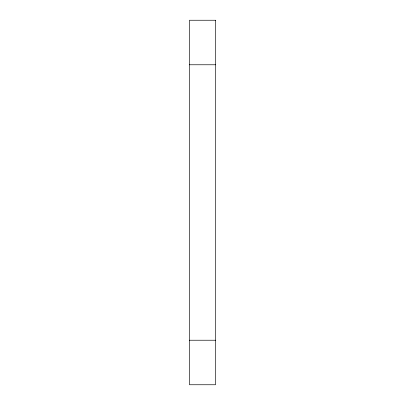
<?xml version="1.0" encoding="UTF-8"?>
<svg xmlns="http://www.w3.org/2000/svg" width="405" height="405" viewBox="0 0 405 405"><rect width="100%" height="100%" fill="white"/><g stroke="black" fill="none" stroke-linecap="round" stroke-linejoin="round"><path stroke-width="0.61" d="M189.484 64.77L215.516 64.77M189.484 340.23L215.516 340.23M215.516 20.25L189.484 20.25L189.484 384.75L215.516 384.75L215.516 20.25"/></g></svg>
